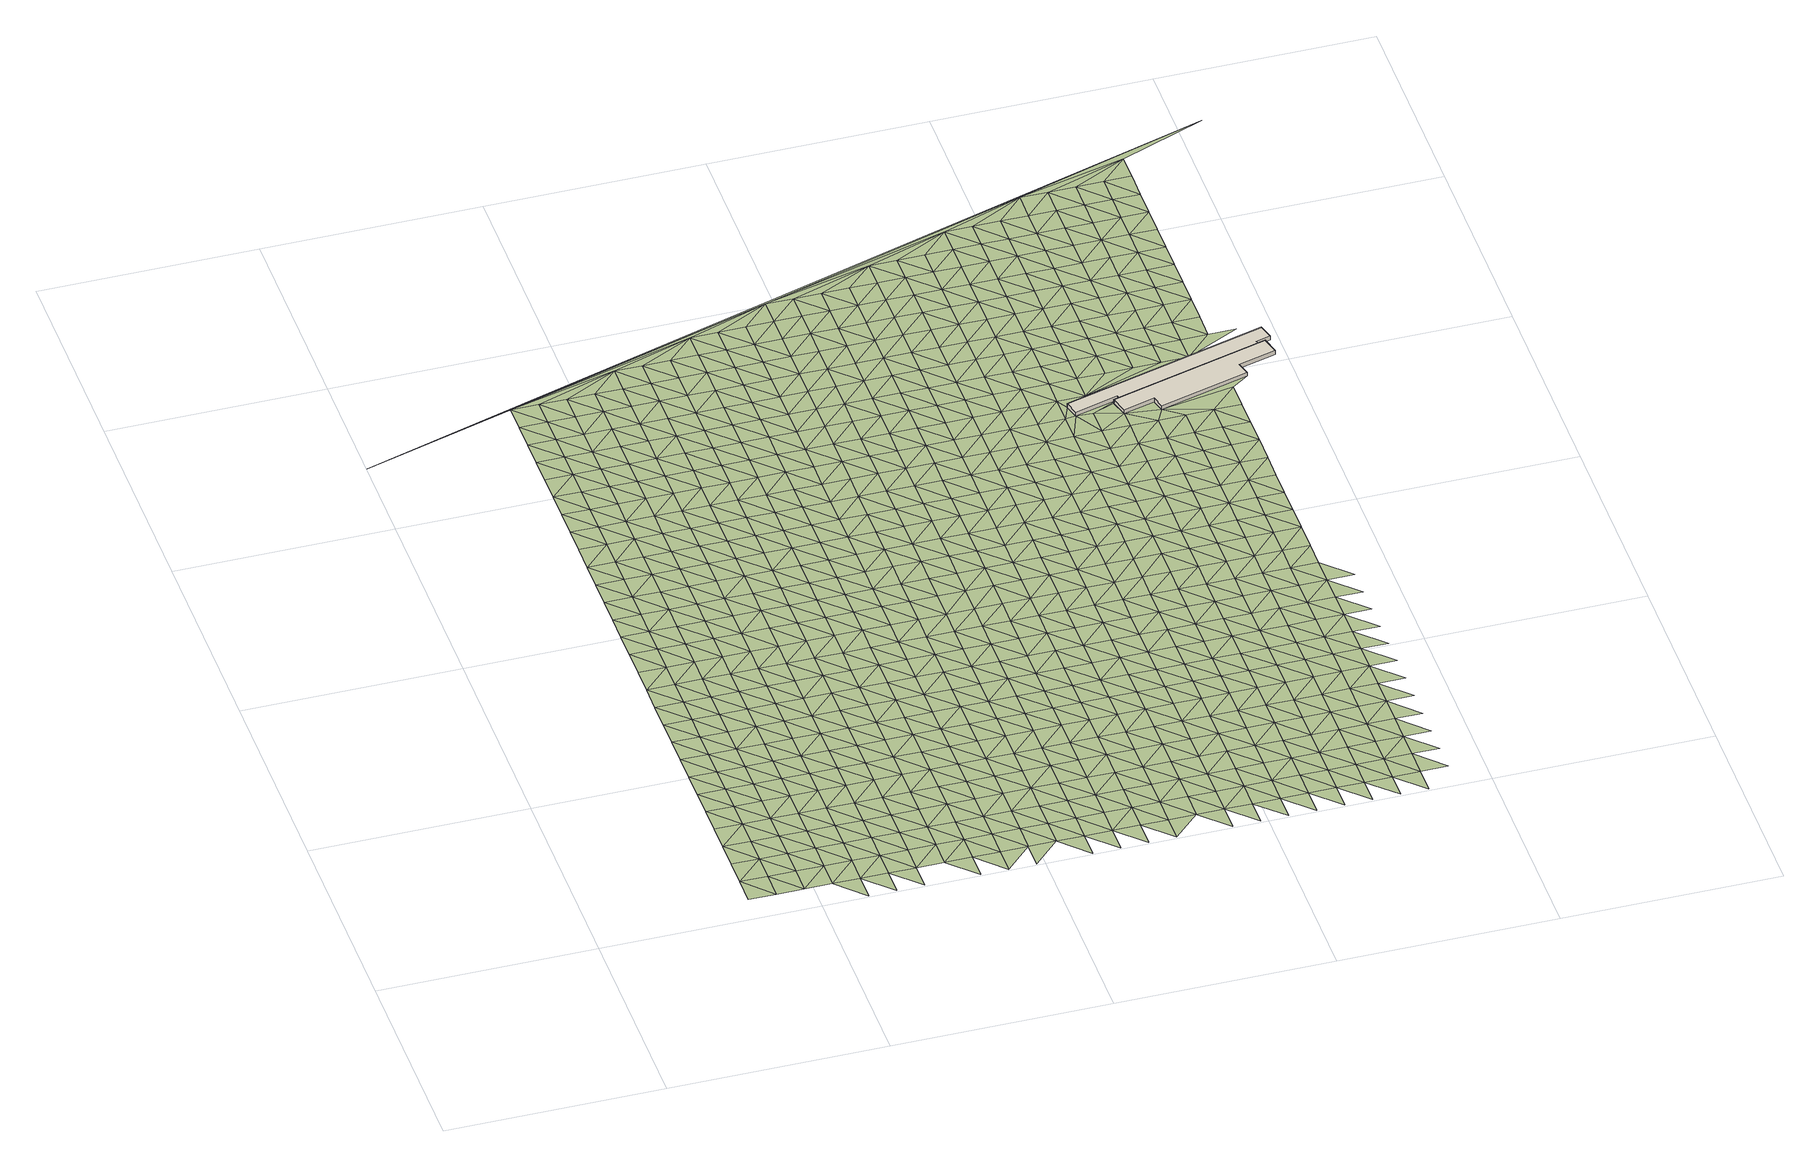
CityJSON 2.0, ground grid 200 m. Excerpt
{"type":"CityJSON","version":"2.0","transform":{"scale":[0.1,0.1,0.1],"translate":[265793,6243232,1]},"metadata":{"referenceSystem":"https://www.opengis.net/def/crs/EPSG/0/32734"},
"CityObjects":{
"building1":{"type":"Building","attributes":{"building":"workshop","building:levels":"1","footprint":{"type":"Polygon"},"plus_code":"CMX4X2X6+XXW","ground_height":2.56,"building_height":4.1,"roof_height":6.66},"geometry":[{"type":"Solid","lod":"1","boundaries":[[[[0,1,2,3]],[[1,4,5,2]],[[4,6,7,5]],[[6,8,9,7]],[[8,10,11,9]],[[10,12,13,11]],[[12,14,15,13]],[[14,0,3,15]],[[3,2,5,7,9,11,13,15]],[[14,12,10,8,6,4,1,0]]]]}]},
"building2":{"type":"Building","attributes":{"building":"workshop","building:levels":"1","footprint":{"type":"Polygon"},"plus_code":"CPX8X6XX+X7W","ground_height":2.62,"building_height":4.1,"roof_height":6.72},"geometry":[{"type":"Solid","lod":"1","boundaries":[[[[16,17,15,3]],[[17,18,19,15]],[[18,20,21,19]],[[20,22,23,21]],[[22,24,25,23]],[[24,26,27,25]],[[26,28,29,27]],[[28,30,31,29]],[[30,32,33,31]],[[32,16,3,33]],[[3,15,19,21,23,25,27,29,31,33]],[[32,30,28,26,24,22,20,18,17,16]]]]}]},
"terrain1":{"type":"TINRelief","geometry":[{"type":"CompositeSurface","lod":"1","boundaries":[[[34,35,36]],[[37,35,38]],[[35,34,39]],[[40,37,38]],[[35,39,38]],[[41,39,34]],[[42,40,43]],[[38,44,40]],[[42,43,45]],[[43,40,44]],[[38,39,46]],[[41,46,39]],[[45,47,48]],[[49,44,38]],[[47,45,43]],[[46,49,38]],[[50,48,51]],[[44,52,43]],[[48,47,51]],[[49,52,44]],[[53,50,54]],[[55,46,41]],[[56,47,43]],[[51,54,50]],[[46,55,49]],[[41,57,55]],[[52,56,43]],[[53,58,59]],[[51,47,60]],[[53,54,58]],[[52,49,61]],[[56,60,47]],[[59,62,63]],[[49,55,61]],[[64,54,51]],[[62,59,58]],[[56,52,65]],[[60,64,51]],[[66,67,63]],[[61,65,52]],[[58,54,68]],[[55,57,69]],[[66,63,62]],[[70,71,57]],[[64,68,54]],[[72,67,73]],[[74,60,56]],[[55,69,61]],[[57,71,69]],[[56,65,75]],[[76,62,58]],[[67,66,73]],[[60,74,64]],[[68,76,58]],[[56,75,74]],[[65,61,77]],[[78,72,79]],[[80,66,62]],[[73,81,72]],[[77,61,69]],[[68,64,82]],[[76,80,62]],[[78,79,83]],[[75,65,84]],[[81,79,72]],[[64,74,82]],[[73,66,85]],[[84,65,77]],[[76,68,86]],[[87,69,71]],[[80,85,66]],[[88,89,71]],[[90,83,91]],[[82,86,68]],[[92,81,73]],[[74,75,93]],[[69,87,77]],[[91,83,79]],[[71,89,87]],[[75,84,94]],[[85,92,73]],[[90,95,96]],[[80,76,97]],[[74,93,82]],[[76,86,98]],[[75,94,93]],[[84,77,99]],[[95,90,91]],[[100,79,81]],[[80,97,85]],[[92,101,81]],[[76,98,97]],[[77,87,99]],[[102,96,103]],[[86,82,104]],[[79,100,91]],[[84,105,94]],[[100,81,101]],[[103,96,95]],[[104,82,93]],[[92,85,106]],[[89,107,87]],[[105,84,99]],[[108,102,109]],[[98,86,110]],[[85,97,106]],[[111,107,89]],[[91,112,95]],[[109,102,103]],[[110,86,104]],[[101,92,113]],[[114,93,94]],[[87,115,99]],[[91,100,112]],[[105,116,94]],[[117,118,108]],[[98,119,97]],[[106,113,92]],[[115,87,107]],[[93,114,104]],[[109,117,108]],[[119,98,110]],[[94,116,114]],[[103,95,120]],[[121,105,99]],[[112,122,95]],[[100,101,123]],[[97,124,106]],[[101,113,125]],[[99,115,121]],[[120,109,103]],[[126,118,127]],[[110,104,128]],[[117,129,118]],[[120,95,122]],[[124,97,119]],[[100,123,112]],[[116,105,130]],[[123,101,125]],[[104,114,128]],[[126,127,131]],[[113,106,132]],[[127,118,129]],[[105,121,130]],[[133,115,107]],[[132,106,124]],[[117,109,134]],[[135,119,110]],[[122,112,136]],[[109,120,137]],[[128,138,110]],[[139,140,131]],[[113,141,125]],[[114,116,142]],[[115,133,121]],[[136,112,123]],[[107,143,133]],[[130,144,116]],[[129,117,134]],[[119,135,124]],[[109,137,134]],[[139,131,127]],[[113,132,141]],[[135,110,138]],[[122,145,120]],[[114,142,128]],[[116,144,142]],[[146,140,147]],[[130,121,148]],[[145,122,136]],[[149,123,125]],[[132,124,150]],[[140,139,147]],[[141,151,125]],[[148,121,133]],[[137,120,152]],[[153,127,129]],[[138,128,154]],[[134,155,129]],[[135,150,124]],[[123,149,136]],[[156,144,130]],[[149,125,151]],[[152,120,145]],[[154,128,142]],[[157,146,158]],[[127,153,139]],[[141,132,159]],[[153,129,155]],[[147,160,146]],[[148,156,130]],[[137,161,134]],[[138,162,135]],[[133,143,163]],[[150,159,132]],[[164,165,143]],[[166,157,158]],[[145,136,167]],[[161,137,152]],[[158,146,160]],[[162,138,154]],[[147,139,168]],[[169,151,141]],[[170,142,144]],[[163,148,133]],[[149,167,136]],[[143,165,163]],[[156,171,144]],[[155,134,172]],[[135,173,150]],[[139,153,168]],[[159,169,141]],[[166,174,175]],[[176,152,145]],[[142,170,154]],[[172,134,161]],[[135,162,173]],[[144,171,170]],[[177,160,147]],[[174,166,158]],[[167,176,145]],[[149,151,178]],[[155,179,153]],[[156,148,180]],[[168,177,147]],[[169,181,151]],[[148,163,182]],[[183,184,175]],[[185,161,152]],[[150,186,159]],[[162,154,187]],[[155,172,179]],[[173,188,150]],[[178,167,149]],[[160,189,158]],[[171,156,180]],[[183,175,174]],[[178,151,181]],[[176,185,152]],[[170,187,154]],[[148,182,180]],[[153,190,168]],[[165,191,163]],[[177,189,160]],[[150,188,186]],[[192,184,193]],[[194,172,161]],[[169,159,195]],[[173,162,196]],[[153,179,190]],[[197,191,165]],[[198,174,158]],[[184,183,193]],[[161,185,194]],[[187,196,162]],[[181,169,195]],[[176,167,199]],[[170,171,200]],[[201,182,163]],[[189,198,158]],[[167,178,202]],[[159,186,195]],[[180,203,171]],[[172,204,179]],[[205,177,168]],[[206,188,173]],[[190,207,168]],[[201,163,191]],[[208,183,174]],[[185,176,199]],[[200,187,170]],[[193,209,192]],[[172,194,204]],[[196,206,173]],[[167,202,199]],[[171,203,200]],[[177,205,189]],[[180,182,210]],[[198,208,174]],[[168,207,205]],[[190,179,211]],[[178,181,212]],[[186,188,213]],[[195,214,181]],[[210,182,201]],[[193,183,215]],[[191,197,216]],[[211,179,204]],[[188,206,213]],[[194,185,217]],[[198,189,218]],[[202,178,212]],[[196,187,219]],[[220,203,180]],[[208,215,183]],[[212,181,214]],[[199,221,185]],[[187,200,222]],[[223,207,190]],[[195,186,224]],[[191,216,201]],[[189,205,218]],[[220,180,210]],[[225,209,193]],[[204,194,217]],[[206,196,219]],[[217,185,221]],[[211,223,190]],[[224,186,213]],[[187,222,219]],[[208,198,226]],[[202,227,199]],[[203,228,200]],[[215,225,193]],[[229,214,195]],[[230,210,201]],[[218,226,198]],[[227,202,212]],[[228,203,220]],[[204,231,211]],[[205,207,232]],[[223,233,207]],[[224,229,195]],[[201,216,230]],[[221,199,234]],[[213,206,235]],[[236,222,200]],[[225,237,209]],[[231,204,217]],[[219,238,206]],[[239,192,240]],[[208,241,215]],[[205,232,218]],[[208,226,242]],[[207,233,232]],[[234,199,227]],[[236,200,228]],[[243,212,214]],[[223,211,244]],[[235,224,213]],[[220,210,245]],[[192,209,246]],[[229,247,214]],[[235,206,238]],[[210,230,248]],[[221,249,217]],[[250,216,251]],[[219,222,252]],[[211,231,244]],[[208,242,241]],[[225,215,253]],[[226,218,254]],[[212,243,227]],[[220,245,228]],[[243,214,247]],[[249,221,234]],[[252,222,236]],[[210,248,245]],[[233,223,255]],[[216,250,230]],[[254,218,232]],[[237,225,253]],[[231,217,256]],[[229,224,257]],[[258,238,219]],[[215,241,253]],[[244,255,223]],[[224,235,259]],[[242,226,260]],[[234,227,261]],[[236,228,262]],[[256,217,249]],[[258,219,252]],[[247,229,257]],[[248,230,263]],[[260,226,254]],[[227,243,261]],[[224,259,257]],[[228,245,262]],[[237,246,209]],[[231,264,244]],[[265,232,233]],[[235,238,266]],[[233,255,267]],[[250,263,230]],[[241,242,268]],[[269,249,234]],[[252,236,270]],[[253,271,237]],[[264,231,256]],[[266,238,258]],[[232,265,254]],[[268,242,260]],[[233,267,265]],[[261,269,234]],[[262,270,236]],[[243,247,272]],[[255,244,273]],[[274,259,235]],[[275,245,248]],[[257,276,247]],[[263,277,248]],[[253,241,278]],[[249,279,256]],[[280,258,252]],[[244,264,273]],[[274,235,266]],[[260,254,281]],[[243,272,261]],[[245,275,262]],[[278,241,268]],[[272,247,276]],[[269,279,249]],[[280,252,270]],[[248,277,275]],[[255,282,267]],[[257,259,283]],[[263,250,284]],[[254,265,281]],[[237,271,246]],[[285,271,253]],[[282,255,273]],[[283,259,274]],[[284,250,286]],[[264,256,287]],[[261,288,269]],[[289,266,258]],[[270,262,290]],[[278,285,253]],[[279,291,256]],[[258,280,292]],[[268,260,293]],[[294,276,257]],[[277,263,295]],[[281,296,260]],[[288,261,272]],[[275,290,262]],[[264,287,273]],[[265,267,297]],[[266,289,274]],[[256,291,287]],[[267,282,298]],[[294,257,283]],[[258,292,289]],[[284,295,263]],[[293,278,268]],[[279,269,299]],[[285,300,271]],[[293,260,296]],[[276,301,272]],[[265,297,281]],[[280,270,302]],[[303,275,277]],[[267,298,297]],[[269,288,299]],[[290,304,270]],[[273,305,282]],[[300,246,271]],[[301,276,294]],[[277,295,303]],[[291,279,306]],[[274,307,283]],[[292,280,302]],[[273,287,305]],[[274,289,308]],[[302,270,304]],[[285,278,309]],[[310,288,272]],[[296,281,311]],[[246,312,192]],[[278,293,313]],[[299,306,279]],[[282,314,298]],[[315,295,284]],[[290,275,316]],[[301,310,272]],[[311,281,297]],[[274,308,307]],[[275,303,317]],[[300,285,309]],[[291,318,287]],[[294,283,319]],[[292,320,289]],[[278,313,309]],[[314,282,305]],[[315,284,321]],[[296,322,293]],[[299,288,323]],[[304,290,316]],[[291,306,318]],[[320,292,302]],[[275,317,316]],[[301,294,319]],[[295,324,303]],[[322,296,311]],[[323,288,310]],[[283,307,319]],[[300,325,246]],[[287,326,305]],[[327,297,298]],[[308,289,328]],[[314,329,298]],[[315,324,295]],[[313,293,330]],[[331,306,299]],[[325,300,309]],[[326,287,318]],[[328,289,320]],[[297,327,311]],[[332,302,304]],[[333,317,303]],[[330,293,322]],[[298,329,327]],[[331,299,323]],[[316,334,304]],[[335,314,305]],[[310,301,336]],[[307,308,337]],[[319,338,301]],[[324,333,303]],[[313,339,309]],[[318,306,340]],[[302,332,320]],[[325,341,246]],[[335,305,326]],[[337,308,328]],[[334,332,304]],[[322,311,342]],[[310,336,323]],[[316,317,343]],[[339,313,330]],[[301,338,336]],[[340,306,331]],[[329,314,344]],[[319,307,345]],[[311,327,342]],[[333,343,317]],[[325,309,346]],[[347,326,318]],[[328,320,348]],[[324,315,349]],[[314,335,344]],[[345,307,337]],[[315,350,351]],[[352,330,322]],[[353,331,323]],[[354,334,316]],[[346,309,339]],[[347,318,340]],[[320,332,348]],[[355,338,319]],[[333,324,349]],[[342,352,322]],[[323,336,353]],[[315,351,349]],[[343,354,316]],[[356,341,325]],[[357,335,326]],[[327,329,358]],[[344,359,329]],[[345,355,319]],[[330,360,339]],[[337,328,361]],[[356,325,346]],[[357,326,347]],[[348,362,328]],[[327,358,342]],[[340,331,363]],[[332,334,364]],[[352,360,330]],[[329,359,358]],[[331,353,365]],[[354,366,334]],[[341,312,246]],[[338,367,336]],[[344,335,368]],[[361,345,337]],[[333,369,343]],[[355,370,338]],[[361,328,362]],[[349,371,333]],[[332,364,348]],[[341,356,372]],[[368,335,357]],[[331,365,363]],[[364,334,366]],[[346,339,373]],[[342,374,352]],[[347,340,375]],[[336,367,353]],[[360,376,339]],[[338,370,367]],[[333,371,369]],[[377,359,344]],[[351,378,349]],[[354,343,379]],[[374,342,358]],[[357,347,375]],[[355,345,380]],[[362,348,381]],[[240,192,312]],[[339,376,373]],[[340,363,375]],[[377,344,368]],[[345,361,382]],[[383,378,351]],[[356,346,384]],[[360,352,385]],[[365,353,386]],[[366,354,379]],[[364,381,348]],[[343,369,379]],[[358,359,387]],[[370,355,380]],[[371,349,388]],[[352,374,385]],[[367,386,353]],[[345,382,380]],[[341,372,312]],[[384,372,356]],[[362,389,361]],[[384,346,373]],[[387,359,377]],[[378,388,349]],[[376,360,390]],[[357,391,368]],[[375,392,357]],[[381,389,362]],[[393,374,358]],[[363,365,394]],[[395,364,366]],[[369,371,396]],[[385,390,360]],[[386,397,365]],[[379,398,366]],[[367,370,399]],[[382,361,400]],[[357,392,391]],[[393,358,387]],[[380,401,370]],[[371,388,396]],[[376,402,373]],[[363,394,375]],[[368,403,377]],[[378,383,404]],[[364,395,381]],[[372,384,405]],[[365,397,394]],[[389,400,361]],[[395,366,398]],[[385,374,406]],[[379,369,407]],[[376,390,402]],[[370,401,399]],[[386,367,408]],[[382,409,380]],[[388,378,404]],[[405,312,372]],[[368,391,403]],[[406,374,393]],[[407,369,396]],[[373,410,384]],[[411,392,375]],[[412,387,377]],[[389,381,413]],[[400,409,382]],[[414,390,385]],[[397,386,408]],[[415,398,379]],[[410,373,402]],[[375,394,411]],[[367,399,408]],[[381,395,413]],[[401,380,416]],[[414,385,406]],[[377,403,412]],[[407,415,379]],[[417,405,384]],[[391,392,418]],[[393,387,419]],[[400,389,420]],[[396,388,421]],[[409,416,380]],[[404,422,388]],[[402,390,423]],[[424,394,397]],[[417,384,410]],[[392,411,418]],[[413,420,389]],[[406,393,419]],[[395,398,425]],[[421,407,396]],[[423,390,414]],[[387,412,419]],[[397,408,424]],[[415,426,398]],[[421,388,422]],[[312,405,427]],[[399,401,428]],[[403,391,429]],[[416,430,401]],[[431,410,402]],[[432,411,394]],[[400,433,409]],[[395,425,413]],[[405,417,427]],[[391,418,429]],[[400,420,434]],[[425,398,426]],[[431,402,423]],[[401,430,428]],[[432,394,424]],[[414,406,435]],[[436,408,399]],[[437,422,404]],[[415,407,438]],[[419,439,406]],[[400,434,433]],[[407,421,440]],[[441,417,410]],[[442,412,403]],[[416,409,443]],[[420,413,444]],[[427,445,312]],[[403,429,446]],[[447,437,404]],[[418,411,448]],[[426,415,438]],[[441,410,431]],[[411,432,449]],[[406,439,435]],[[399,428,436]],[[444,413,425]],[[407,440,438]],[[450,423,414]],[[412,442,419]],[[430,416,443]],[[451,424,408]],[[422,452,421]],[[403,446,442]],[[409,433,443]],[[427,417,453]],[[418,448,429]],[[434,420,454]],[[448,411,449]],[[437,452,422]],[[424,451,432]],[[453,417,441]],[[414,435,450]],[[454,420,444]],[[451,408,436]],[[431,423,455]],[[456,439,419]],[[457,425,426]],[[458,440,421]],[[438,459,426]],[[460,445,427]],[[461,446,429]],[[430,462,428]],[[433,434,463]],[[419,442,456]],[[443,464,430]],[[452,458,421]],[[432,465,449]],[[425,457,444]],[[460,427,453]],[[461,429,448]],[[423,450,455]],[[463,434,454]],[[457,426,459]],[[441,431,466]],[[428,462,436]],[[438,440,467]],[[430,464,462]],[[432,451,465]],[[312,445,240]],[[435,439,468]],[[443,433,469]],[[456,470,439]],[[458,467,440]],[[453,441,466]],[[442,446,471]],[[454,444,472]],[[473,452,437]],[[474,445,460]],[[431,455,466]],[[446,461,475]],[[469,433,463]],[[437,476,477]],[[478,448,449]],[[436,479,451]],[[480,459,438]],[[465,481,449]],[[439,470,468]],[[444,457,472]],[[482,450,435]],[[471,456,442]],[[483,464,443]],[[452,473,458]],[[446,475,471]],[[462,479,436]],[[437,477,473]],[[467,480,438]],[[484,460,453]],[[448,478,461]],[[481,478,449]],[[469,483,443]],[[451,485,465]],[[463,454,486]],[[459,487,457]],[[453,466,484]],[[435,468,482]],[[472,488,454]],[[455,450,489]],[[490,470,456]],[[479,485,451]],[[480,487,459]],[[474,240,445]],[[462,464,491]],[[461,492,475]],[[486,469,463]],[[458,493,467]],[[490,456,471]],[[483,494,464]],[[486,454,488]],[[458,473,495]],[[496,474,460]],[[481,465,497]],[[472,457,498]],[[499,460,484]],[[461,478,492]],[[450,482,489]],[[500,466,455]],[[464,494,491]],[[485,497,465]],[[487,498,457]],[[458,495,493]],[[501,468,470]],[[479,462,502]],[[477,503,473]],[[480,467,504]],[[460,499,496]],[[470,490,505]],[[506,471,475]],[[483,469,507]],[[508,488,472]],[[455,489,500]],[[492,509,475]],[[469,486,510]],[[503,477,511]],[[512,484,466]],[[468,501,482]],[[478,481,513]],[[485,479,502]],[[487,480,504]],[[470,505,501]],[[497,514,481]],[[462,491,502]],[[498,508,472]],[[467,493,504]],[[494,483,507]],[[473,515,495]],[[474,496,240]],[[475,509,506]],[[469,510,507]],[[478,513,492]],[[490,471,516]],[[486,488,517]],[[500,512,466]],[[513,481,514]],[[515,473,503]],[[518,499,484]],[[508,517,488]],[[519,489,482]],[[516,505,490]],[[485,520,497]],[[521,498,487]],[[493,495,522]],[[501,523,482]],[[516,471,506]],[[502,524,485]],[[504,525,487]],[[491,494,526]],[[509,492,527]],[[528,510,486]],[[484,512,518]],[[507,529,494]],[[522,495,515]],[[530,496,499]],[[489,519,500]],[[498,521,508]],[[482,523,519]],[[527,492,513]],[[485,524,520]],[[517,528,486]],[[487,525,521]],[[514,497,531]],[[491,526,502]],[[504,493,532]],[[494,529,526]],[[501,505,533]],[[509,534,506]],[[507,510,535]],[[503,536,515]],[[499,518,530]],[[505,516,537]],[[532,493,522]],[[240,496,538]],[[517,508,539]],[[497,520,531]],[[534,509,527]],[[528,535,510]],[[503,540,536]],[[541,512,500]],[[542,513,514]],[[533,523,501]],[[543,524,502]],[[544,525,504]],[[519,545,500]],[[505,537,533]],[[508,521,539]],[[506,546,516]],[[547,529,507]],[[496,530,538]],[[502,526,543]],[[532,544,504]],[[512,541,518]],[[528,517,548]],[[522,515,549]],[[541,500,545]],[[542,514,531]],[[546,506,534]],[[550,239,240]],[[535,547,507]],[[536,551,515]],[[527,513,552]],[[520,524,553]],[[539,548,517]],[[523,554,519]],[[537,516,555]],[[521,525,556]],[[549,532,522]],[[523,533,557]],[[524,543,553]],[[544,558,525]],[[549,515,551]],[[529,559,526]],[[534,527,552]],[[513,542,552]],[[516,546,555]],[[547,560,529]],[[530,518,561]],[[520,562,531]],[[528,563,535]],[[521,556,539]],[[541,564,518]],[[523,557,554]],[[528,548,565]],[[525,558,556]],[[545,519,566]],[[559,543,526]],[[537,567,533]],[[529,560,559]],[[520,553,562]],[[530,561,538]],[[551,536,568]],[[544,532,569]],[[518,564,561]],[[567,537,555]],[[528,565,563]],[[532,549,570]],[[546,534,571]],[[547,535,572]],[[548,539,573]],[[519,554,566]],[[552,574,534]],[[575,568,536]],[[541,545,576]],[[577,542,531]],[[578,557,533]],[[558,544,569]],[[562,579,531]],[[573,539,556]],[[532,570,569]],[[560,547,572]],[[553,543,580]],[[551,581,549]],[[533,567,578]],[[534,574,571]],[[582,543,559]],[[535,563,572]],[[576,564,541]],[[542,577,552]],[[555,546,583]],[[565,548,584]],[[561,585,538]],[[576,545,566]],[[577,531,579]],[[568,581,551]],[[557,586,554]],[[553,580,562]],[[584,548,573]],[[580,543,582]],[[587,556,558]],[[570,549,588]],[[240,538,589]],[[557,578,586]],[[546,571,583]],[[569,590,558]],[[591,574,552]],[[559,560,592]],[[593,567,555]],[[563,565,594]],[[572,595,560]],[[581,588,549]],[[561,564,596]],[[554,597,566]],[[579,562,598]],[[556,587,573]],[[599,564,576]],[[552,577,591]],[[594,565,584]],[[558,590,587]],[[578,567,593]],[[570,600,569]],[[554,586,597]],[[593,555,583]],[[560,595,592]],[[580,598,562]],[[585,561,596]],[[582,559,601]],[[572,563,602]],[[581,568,603]],[[564,599,596]],[[588,600,570]],[[571,574,604]],[[584,573,605]],[[591,606,574]],[[602,563,594]],[[568,607,603]],[[608,576,566]],[[577,579,609]],[[578,610,586]],[[590,569,611]],[[597,612,566]],[[598,613,579]],[[559,592,601]],[[573,587,605]],[[538,585,589]],[[614,595,572]],[[615,580,582]],[[588,581,616]],[[593,610,578]],[[574,606,604]],[[600,611,569]],[[609,591,577]],[[617,583,571]],[[596,618,585]],[[612,608,566]],[[609,579,613]],[[602,614,572]],[[603,616,581]],[[599,576,619]],[[597,586,620]],[[594,584,621]],[[605,622,584]],[[615,582,601]],[[598,580,623]],[[587,590,624]],[[610,620,586]],[[571,604,617]],[[611,625,590]],[[592,595,626]],[[627,606,591]],[[593,583,628]],[[621,602,594]],[[588,629,600]],[[576,608,619]],[[614,630,595]],[[621,584,622]],[[588,616,631]],[[632,596,599]],[[633,612,597]],[[613,598,623]],[[587,624,605]],[[627,591,609]],[[580,615,623]],[[590,625,624]],[[628,610,593]],[[620,633,597]],[[617,628,583]],[[595,630,626]],[[588,631,629]],[[618,589,585]],[[634,601,592]],[[616,603,635]],[[611,600,636]],[[599,619,632]],[[637,618,596]],[[638,604,606]],[[614,602,639]],[[622,605,640]],[[606,627,641]],[[602,621,642]],[[635,603,643]],[[644,608,612]],[[645,620,610]],[[646,609,613]],[[625,611,636]],[[633,647,612]],[[623,648,613]],[[592,626,634]],[[624,640,605]],[[600,629,636]],[[604,638,617]],[[630,614,639]],[[649,615,601]],[[616,650,631]],[[596,632,637]],[[645,610,628]],[[606,641,638]],[[602,642,639]],[[622,651,621]],[[644,612,647]],[[646,613,648]],[[650,616,635]],[[652,619,608]],[[627,609,653]],[[615,649,623]],[[640,651,622]],[[649,601,634]],[[633,620,654]],[[655,624,625]],[[629,631,656]],[[618,637,589]],[[620,645,657]],[[636,658,625]],[[630,659,626]],[[653,641,627]],[[660,628,617]],[[642,621,661]],[[608,644,652]],[[653,609,646]],[[638,662,617]],[[639,663,630]],[[656,631,650]],[[664,632,619]],[[665,648,623]],[[624,655,640]],[[240,589,666]],[[620,657,654]],[[651,661,621]],[[625,658,655]],[[647,633,667]],[[626,659,634]],[[636,629,668]],[[630,663,659]],[[617,662,660]],[[623,649,665]],[[645,628,669]],[[638,641,670]],[[642,671,639]],[[635,672,650]],[[619,652,664]],[[668,629,656]],[[637,632,673]],[[648,674,646]],[[651,640,675]],[[633,654,667]],[[641,653,670]],[[661,671,642]],[[635,676,672]],[[644,647,677]],[[669,657,645]],[[634,678,649]],[[679,658,636]],[[665,674,648]],[[669,628,660]],[[640,655,675]],[[673,589,637]],[[663,639,680]],[[632,664,673]],[[678,634,659]],[[668,679,636]],[[644,677,652]],[[646,681,653]],[[682,662,638]],[[661,651,683]],[[656,650,684]],[[677,647,667]],[[638,670,685]],[[671,680,639]],[[672,686,650]],[[687,665,649]],[[674,681,646]],[[675,683,651]],[[654,657,688]],[[655,658,689]],[[684,668,656]],[[657,669,690]],[[638,685,682]],[[687,649,678]],[[679,691,658]],[[684,650,686]],[[652,692,664]],[[659,663,693]],[[670,653,694]],[[660,662,695]],[[589,673,696]],[[680,697,663]],[[661,698,671]],[[655,689,675]],[[692,652,677]],[[681,694,653]],[[657,690,688]],[[661,683,699]],[[658,691,689]],[[700,667,654]],[[674,665,701]],[[659,693,678]],[[660,695,669]],[[695,662,682]],[[663,697,693]],[[665,687,702]],[[664,703,673]],[[704,685,670]],[[705,686,672]],[[679,668,706]],[[661,699,698]],[[668,684,707]],[[681,674,701]],[[680,671,708]],[[683,675,709]],[[703,664,692]],[[654,688,700]],[[665,702,701]],[[694,704,670]],[[710,677,667]],[[682,685,10]],[[711,690,669]],[[712,687,678]],[[691,679,706]],[[709,675,689]],[[668,707,706]],[[696,673,713]],[[697,680,708]],[[684,686,714]],[[711,669,695]],[[678,693,712]],[[671,698,708]],[[695,682,8]],[[699,683,715]],[[713,673,703]],[[710,667,700]],[[10,685,716]],[[10,8,682]],[[704,716,685]],[[692,677,717]],[[681,718,694]],[[701,719,681]],[[715,683,709]],[[696,666,589]],[[690,720,688]],[[702,687,721]],[[722,689,691]],[[723,707,684]],[[690,711,724]],[[687,712,725]],[[706,726,691]],[[703,692,717]],[[697,727,693]],[[698,699,728]],[[729,696,713]],[[677,710,717]],[[681,719,718]],[[708,730,697]],[[720,700,688]],[[702,721,701]],[[704,694,731]],[[689,722,709]],[[690,724,720]],[[732,695,8]],[[687,725,721]],[[728,699,715]],[[691,726,722]],[[716,733,10]],[[695,732,711]],[[693,727,712]],[[706,707,734]],[[697,730,727]],[[708,698,735]],[[240,666,736]],[[694,718,731]],[[713,703,737]],[[738,719,701]],[[716,704,739]],[[715,709,740]],[[717,741,703]],[[735,698,728]],[[742,710,700]],[[711,743,724]],[[725,712,744]],[[745,726,706]],[[700,720,746]],[[701,721,738]],[[709,722,740]],[[696,729,666]],[[747,730,708]],[[703,741,737]],[[711,732,743]],[[704,731,739]],[[727,744,712]],[[733,748,10]],[[716,20,733]],[[729,713,749]],[[710,742,717]],[[742,700,746]],[[735,747,708]],[[719,750,718]],[[720,724,751]],[[728,715,752]],[[722,726,753]],[[738,754,719]],[[740,755,715]],[[756,721,725]],[[716,739,20]],[[713,737,749]],[[724,743,751]],[[744,757,725]],[[758,741,717]],[[727,730,759]],[[718,750,731]],[[752,735,728]],[[719,754,750]],[[747,760,730]],[[752,715,755]],[[733,20,18]],[[761,746,720]],[[756,738,721]],[[740,722,762]],[[717,742,758]],[[725,757,756]],[[733,18,748]],[[749,666,729]],[[761,720,751]],[[730,760,759]],[[763,743,732]],[[744,727,764]],[[737,741,765]],[[754,738,766]],[[767,739,731]],[[747,735,768]],[[769,755,740]],[[758,770,741]],[[750,771,731]],[[735,752,772]],[[742,746,773]],[[757,744,764]],[[746,761,774]],[[738,756,766]],[[727,759,764]],[[17,748,18]],[[20,739,767]],[[737,765,749]],[[775,751,743]],[[760,747,768]],[[741,770,765]],[[731,771,767]],[[735,772,768]],[[773,758,742]],[[754,776,750]],[[752,755,777]],[[773,746,774]],[[751,775,761]],[[756,757,778]],[[775,743,763]],[[754,766,776]],[[779,666,749]],[[780,732,8]],[[757,764,778]],[[763,732,781]],[[782,770,758]],[[759,760,783]],[[784,771,750]],[[785,772,752]],[[749,765,779]],[[768,786,760]],[[24,20,767]],[[761,787,774]],[[782,758,773]],[[750,776,784]],[[788,766,756]],[[22,20,24]],[[761,775,787]],[[760,786,783]],[[756,778,789]],[[790,764,759]],[[768,772,791]],[[779,792,666]],[[765,770,793]],[[771,794,767]],[[770,782,795]],[[756,789,788]],[[784,796,771]],[[797,773,774]],[[776,766,798]],[[763,781,775]],[[778,764,790]],[[787,799,774]],[[759,783,790]],[[793,779,765]],[[800,786,768]],[[770,795,793]],[[732,801,781]],[[771,796,794]],[[767,794,24]],[[798,784,776]],[[797,774,799]],[[788,798,766]],[[782,773,802]],[[775,803,787]],[[804,789,778]],[[792,779,805]],[[803,775,781]],[[804,778,790]],[[802,795,782]],[[806,796,784]],[[779,793,805]],[[802,773,797]],[[799,787,807]],[[788,789,808]],[[806,784,798]],[[666,792,736]],[[807,787,803]],[[804,808,789]],[[793,795,809]],[[732,780,801]],[[805,810,792]],[[794,811,24]],[[799,812,797]],[[796,811,794]],[[795,802,809]],[[796,806,813]],[[814,798,788]],[[781,801,803]],[[812,799,807]],[[808,815,788]],[[793,816,805]],[[796,813,811]],[[797,817,802]],[[793,809,816]],[[814,788,815]],[[806,798,818]],[[819,807,803]],[[817,797,812]],[[792,810,736]],[[820,810,805]],[[803,801,819]],[[802,821,809]],[[818,813,806]],[[805,816,820]],[[818,798,814]],[[240,736,550]],[[822,24,811]],[[821,802,817]],[[812,807,823]],[[807,819,824]],[[816,809,825]],[[813,826,811]],[[820,827,810]],[[780,8,828]],[[825,809,821]],[[807,824,823]],[[813,818,826]],[[817,812,829]],[[801,780,819]],[[827,736,810]],[[820,816,830]],[[821,817,829]],[[816,825,830]],[[812,823,829]],[[831,811,826]],[[832,24,822]],[[824,819,833]],[[780,833,819]],[[831,822,811]],[[820,834,827]],[[820,830,835]],[[825,821,836]],[[829,837,821]],[[823,824,838]],[[820,835,834]],[[833,839,824]],[[736,827,840]],[[821,837,836]],[[830,825,841]],[[823,838,829]],[[824,839,838]],[[827,834,840]],[[841,835,830]],[[833,780,842]],[[825,836,841]],[[843,837,829]],[[842,839,833]],[[829,838,843]],[[834,835,844]],[[844,835,841]],[[836,837,845]],[[843,846,837]],[[834,847,840]],[[848,838,839]],[[839,842,849]],[[780,850,842]],[[836,845,841]],[[834,844,847]],[[837,846,845]],[[848,843,838]],[[839,849,848]],[[847,851,840]],[[844,841,852]],[[846,843,853]],[[845,854,841]],[[843,848,853]],[[736,840,855]],[[844,852,847]],[[852,841,854]],[[856,845,846]],[[846,853,856]],[[851,847,857]],[[858,854,845]],[[852,857,847]],[[858,845,856]],[[840,851,855]],[[857,859,851]],[[860,852,854]],[[854,858,861]],[[852,860,857]],[[860,854,861]],[[859,855,851]],[[862,859,857]],[[857,860,862]],[[859,862,863]],[[863,855,859]],[[736,855,550]]]}]}
},
"vertices":[
[7793,6230,14],[7787,6254,14],[7787,6254,57],[7793,6230,57],[7922,6290,14],[7922,6290,57],[7884,6426,14],[7884,6426,57],[5987,5910,14],[5987,5910,57],[6024,5775,14],[6024,5775,57],[6429,5885,14],[6429,5885,57],[6435,5861,14],[6435,5861,57],
[7793,6230,15],[6435,5861,15],[6387,5847,15],[6387,5847,57],[6431,5687,15],[6431,5687,57],[6722,5766,15],[6722,5766,57],[6755,5645,15],[6755,5645,57],[7586,5871,15],[7586,5871,57],[7552,5992,15],[7552,5992,57],[7905,6088,15],[7905,6088,57],[7862,6248,15],[7862,6248,57],
[1667,255,21],[1416,510,22],[1416,255,21],[1416,760,23],[1667,760,23],[1667,510,23],[1416,1010,23],[1917,255,21],[1416,1260,25],[1667,1260,23],[1667,1010,23],[1416,1510,25],[1917,510,22],[1667,1510,23],[1416,1760,22],[1917,760,22],[1416,2010,20],[1667,1760,21],[1917,1010,22],[1416,2260,19],[1667,2010,18],[2168,510,21],[1917,1260,22],[2168,255,20],[1667,2260,17],[1416,2510,17],[1917,1510,22],[2168,760,22],[1667,2510,15],[1416,2760,16],[1917,1760,19],[2168,1010,21],[1667,2760,15],[1416,3010,17],[1917,2010,17],[2418,510,21],[2418,5,21],[2418,255,20],[1416,3260,16],[1667,3010,16],[2168,1510,21],[2168,1260,21],[1917,2260,17],[2418,760,21],[1416,3505,17],[1667,3505,16],[1917,2510,15],[1667,3260,16],[2168,1760,19],[1416,3765,17],[2418,1010,21],[1917,2760,15],[2168,2010,17],[2669,510,20],[2669,5,21],[2669,255,20],[1416,4015,17],[1667,3765,17],[1917,3010,15],[2418,1510,20],[2418,1260,21],[1667,4015,16],[1416,4260,16],[2168,2510,15],[2168,2260,16],[2669,760,21],[1917,3505,16],[1917,3260,16],[1416,4510,16],[1667,4260,16],[2418,1760,18],[2669,1010,20],[2168,2760,14],[2920,255,20],[1416,4760,16],[1667,4510,16],[2418,2010,17],[2920,5,21],[1917,3765,16],[2168,3010,15],[2669,1510,19],[2920,510,20],[2669,1260,20],[1667,4760,16],[1416,5010,16],[2418,2260,16],[1917,4260,16],[2920,760,21],[1917,4015,16],[2168,3505,16],[2418,2510,15],[2168,3260,15],[1416,5265,15],[1667,5265,16],[2669,1760,18],[1667,5010,16],[2920,1010,20],[1416,5515,15],[2418,2760,14],[3171,510,20],[1917,4760,16],[2669,2260,15],[2168,3765,16],[1917,4510,16],[2669,2010,16],[1667,5515,15],[1416,5765,15],[2418,3010,15],[2920,1510,19],[3171,255,21],[2920,1260,19],[2168,4015,16],[1416,6015,15],[1667,5765,15],[3171,760,21],[2418,3505,15],[2669,2510,15],[2418,3260,15],[2168,4260,16],[1917,5265,16],[2920,1760,17],[1917,5010,16],[3171,1010,21],[1416,6265,14],[1667,6265,14],[2669,2760,14],[1667,6015,15],[2168,4510,16],[2920,2010,16],[3421,510,20],[3421,5,21],[3421,255,20],[1416,6515,13],[2418,3765,14],[1917,5515,16],[2669,3010,15],[3171,1510,21],[3171,1260,21],[2168,4760,16],[2920,2260,15],[1667,6515,13],[1416,6765,12],[2418,4015,14],[1917,5765,16],[2669,3505,14],[2168,5010,16],[3421,1010,21],[2669,3260,14],[3421,760,20],[1667,6765,12],[1416,7015,11],[2418,4260,15],[2920,2760,14],[3171,1760,20],[2920,2510,14],[1917,6015,15],[2168,5265,16],[3672,255,19],[1416,7265,11],[1667,7015,12],[2418,4510,15],[2920,3010,14],[3171,2010,18],[3672,5,19],[1917,6265,14],[2669,4015,13],[3421,1510,20],[3672,510,19],[2669,3765,14],[3421,1260,21],[2418,4760,15],[2168,5765,16],[3171,2260,15],[2168,5515,16],[1917,6515,13],[1667,7265,12],[3672,760,20],[2418,5010,16],[2920,3505,14],[3171,2510,14],[2920,3260,14],[1917,6765,12],[3923,255,19],[2669,4510,15],[2168,6015,14],[3421,2010,17],[3672,1010,21],[2669,4260,14],[3421,1760,20],[2418,5265,16],[3171,2760,14],[1917,7015,12],[2168,6265,14],[2920,3765,14],[3672,1260,21],[3171,3010,14],[3923,510,19],[2669,4760,15],[2418,5765,15],[2418,5515,16],[2920,4015,14],[3421,2510,15],[3672,1510,21],[1917,7265,12],[3421,2260,15],[6,6851,14],[3923,8015,13],[2168,6765,12],[2168,6515,13],[3171,3505,14],[2669,5010,15],[3923,1010,21],[2418,7515,13],[3171,3260,14],[3923,760,20],[2920,4260,14],[4173,255,19],[3923,5,20],[3672,1760,20],[2168,7015,12],[2418,6015,14],[2669,5265,16],[2920,4510,14],[3421,3010,13],[3672,2010,18],[3421,2760,14],[2418,6265,14],[3171,3765,14],[3923,1260,21],[4173,510,19],[2920,4760,14],[2669,5765,15],[3672,2260,15],[2669,5515,16],[2418,6515,13],[3171,4015,15],[3923,1510,21],[2168,7265,12],[3421,3505,15],[2920,5010,15],[3672,2510,14],[4173,1010,21],[3421,3260,14],[4173,760,20],[2418,6765,12],[3171,4260,14],[3923,1760,20],[2669,6015,15],[2920,5265,16],[3672,2760,13],[4424,255,19],[2418,7015,12],[4424,5,19],[3171,4760,14],[3421,3765,15],[3923,2260,15],[4173,1260,21],[3171,4510,14],[3923,2010,18],[2669,6515,13],[3672,3010,13],[4424,510,19],[2669,6265,14],[2920,5765,15],[2920,5515,16],[3421,4015,15],[2418,7265,12],[3672,3260,14],[4173,1760,20],[4424,760,20],[4173,1510,21],[3171,5010,14],[3421,4260,15],[3923,2760,13],[3923,2510,14],[2669,7015,12],[3672,3505,14],[2920,6015,14],[3171,7765,12],[2669,6765,12],[3171,5265,15],[4675,255,19],[4424,1260,21],[4424,1010,20],[3421,4510,15],[3923,3010,13],[4173,2010,17],[4675,5,19],[2920,6265,14],[3672,3765,15],[4675,510,19],[2669,7265,13],[3421,4760,14],[3171,5765,15],[4173,2260,14],[3171,5515,15],[2920,6515,13],[3672,4015,15],[4424,1760,20],[4675,760,21],[4424,1510,21],[3421,5010,14],[3923,3505,14],[4173,2510,13],[3923,3260,14],[2920,6765,12],[3672,4260,15],[2669,7515,13],[3171,6015,14],[4675,1010,21],[3421,5265,14],[4173,2760,12],[2920,7015,12],[3672,4510,15],[4424,2010,17],[4926,510,20],[4926,5,20],[4926,255,19],[3171,6265,14],[3923,3765,15],[4675,1260,22],[4173,3010,12],[2920,7265,12],[3672,4760,15],[3421,5765,14],[3421,5515,14],[3171,6515,13],[4424,2510,13],[4424,2260,14],[3923,4260,15],[4675,1760,21],[3923,4015,15],[4675,1510,22],[4173,3505,14],[3672,5010,14],[4926,1010,20],[4173,3260,14],[4926,760,21],[2920,7515,13],[3171,7015,12],[3421,6015,14],[3923,4510,15],[3171,6765,13],[3672,5265,14],[5176,255,20],[4926,1260,22],[4424,3010,12],[4675,2010,17],[4424,2760,12],[5176,5,22],[3171,7265,13],[3421,6265,14],[4173,3765,15],[3672,5515,14],[5176,510,20],[4675,2260,13],[3421,6515,14],[3923,5010,15],[3923,4760,15],[3672,5765,14],[4173,4260,15],[4926,1760,21],[5176,760,21],[4173,4015,15],[4926,1510,22],[4424,3505,14],[4675,2510,12],[4424,3260,13],[3421,6765,14],[3923,5265,14],[5427,255,20],[3171,7515,13],[3672,6015,13],[5176,1010,21],[4424,3765,14],[4675,2760,11],[3421,7015,13],[4173,4510,15],[3923,5515,13],[4926,2010,17],[3672,6265,13],[5176,1260,22],[4675,3010,11],[3421,7265,13],[4173,4760,15],[3923,5765,13],[4926,2260,13],[5427,760,21],[5427,510,21],[3672,6515,13],[4424,4015,14],[5176,1760,21],[5176,1510,23],[3421,7515,13],[4675,3505,14],[4173,5010,15],[4675,3260,14],[3672,6765,14],[4424,4260,14],[4926,2760,11],[4926,2510,12],[3923,6265,13],[4675,3765,14],[5678,255,21],[5427,1260,22],[3923,6015,13],[5427,1010,20],[3672,7015,13],[4173,5515,14],[4926,3010,12],[5176,2010,18],[3421,7765,13],[4173,5265,14],[5678,5,24],[4424,4760,14],[4424,4510,14],[3923,6515,13],[4675,4015,14],[5678,510,20],[3672,7265,13],[5176,2260,14],[3923,6765,14],[4173,5765,14],[5427,1760,22],[5678,760,21],[5427,1510,23],[3672,7515,13],[4424,5010,15],[4926,3505,14],[5176,2510,12],[4926,3260,13],[4675,4260,14],[3923,7015,14],[5678,1010,20],[4173,6265,13],[5176,2760,11],[4173,6015,14],[4424,5515,15],[5427,2010,18],[5928,510,22],[3672,7765,13],[4424,5265,15],[5928,5,23],[5928,255,21],[4675,4760,14],[4926,3765,14],[5678,1260,21],[4675,4510,14],[4173,6515,13],[5176,3010,11],[3923,7265,14],[4926,4015,14],[5427,2510,13],[5678,1510,23],[5427,2260,15],[4173,6765,14],[4424,5765,14],[5176,3505,14],[4675,5010,15],[5928,1010,20],[5176,3260,13],[5928,760,21],[3923,7765,14],[4926,4260,14],[5678,1760,22],[3923,7515,14],[4173,7015,14],[4424,6265,13],[5176,3765,14],[6179,255,21],[5928,1260,21],[4424,6015,14],[4675,5515,15],[5427,3010,11],[5678,2010,20],[4675,5265,15],[5427,2760,12],[6179,5,24],[4173,7265,14],[4926,4760,15],[4926,4510,14],[6179,510,21],[4675,5765,15],[5678,2260,15],[4173,7515,15],[4424,6765,15],[5176,4260,14],[5928,1760,22],[6179,760,21],[4424,6515,14],[5176,4015,14],[5928,1510,23],[5427,3505,14],[4926,5010,15],[5678,2510,13],[5427,3260,13],[4173,7765,15],[5176,4510,14],[6179,1010,20],[4675,6265,13],[4926,5265,15],[5678,2760,12],[6430,255,22],[4675,6015,13],[4173,8015,13],[5928,2010,19],[6430,5,24],[4424,7265,14],[5176,4760,14],[5427,3765,15],[6179,1260,22],[4424,7015,15],[4926,5515,15],[5678,3010,11],[5928,2260,16],[6430,760,21],[8230,9325,20],[6430,510,22],[5176,5010,14],[5427,4015,15],[4675,6765,15],[4926,5765,15],[6179,1760,21],[4675,6515,14],[6179,1510,22],[5678,3505,13],[5678,3260,12],[4424,7765,15],[5427,4260,14],[5928,2760,12],[4424,7515,15],[5928,2510,14],[4675,7015,14],[4926,6015,13],[6681,255,22],[6430,1260,22],[6430,1010,20],[5176,5515,15],[5928,3010,11],[6179,2010,19],[5176,5265,14],[6681,5,25],[4675,7265,15],[5427,4760,14],[4926,6265,12],[5427,4510,14],[5678,4015,14],[6681,510,22],[5678,3765,14],[5176,5765,14],[6179,2260,16],[4424,8015,14],[4926,6515,14],[6430,1760,22],[6681,760,21],[4926,8260,13],[6430,1510,22],[5427,5010,14],[5928,3505,12],[5176,6015,13],[6179,2510,13],[5928,3260,12],[4675,7765,16],[4926,6765,15],[5678,4260,14],[4675,7515,16],[6681,1010,21],[5928,3765,13],[6179,2760,11],[6931,255,23],[5427,5515,14],[6430,2010,19],[5427,5265,13],[6931,5,25],[4926,7265,15],[5678,4760,14],[5176,6265,13],[6681,1260,23],[4926,7015,15],[5678,4510,14],[6179,3010,10],[5928,4015,14],[6931,510,23],[5427,5765,14],[4675,8015,14],[4926,7515,16],[5176,6515,15],[6430,2510,14],[6430,2260,16],[5928,4260,14],[6681,1760,22],[6681,1510,23],[6179,3505,12],[5678,5010,14],[5427,6015,13],[6931,1010,22],[6179,3260,11],[6931,760,22],[4926,7765,16],[5176,6765,15],[6179,3765,13],[7182,255,23],[6931,1260,24],[4926,8015,14],[5678,5515,14],[6430,3010,11],[6681,2010,20],[5678,5265,13],[6430,2760,12],[7182,5,26],[5176,7265,15],[5427,6265,13],[5928,4760,13],[5176,7015,15],[5928,4510,14],[6179,4015,13],[7182,510,23],[6681,2260,17],[5176,7515,16],[5928,5010,13],[5427,6765,15],[6931,1760,23],[7182,760,22],[5427,6515,14],[6931,1510,24],[6430,3505,11],[5678,6015,13],[6681,2510,14],[5678,5765,14],[6430,3260,10],[5176,7765,15],[6179,4260,14],[5678,8510,17],[5427,7015,15],[7182,1010,23],[5678,6265,13],[5928,5265,13],[6681,2760,12],[7432,255,25],[5176,8015,13],[6179,4510,14],[6931,2010,21],[7432,5,27],[5427,7265,15],[6430,3765,12],[7182,1260,26],[6681,3010,10],[6179,4760,13],[5928,5765,14],[6931,2260,18],[7432,760,22],[5928,5515,14],[7432,510,24],[6430,4015,12],[5678,6765,14],[7182,1760,27],[5678,6515,14],[7182,1510,28],[5427,7515,15],[6681,3505,10],[6179,5010,13],[5928,6015,14],[5176,8260,13],[6681,3260,10],[6931,2760,12],[6931,2510,15],[5678,7015,14],[6430,4510,14],[6430,4260,13],[5427,7765,15],[6179,5265,13],[7683,255,25],[7432,1260,27],[7432,1010,24],[6931,3010,11],[7182,2010,25],[5678,7265,14],[5928,6265,13],[6681,3765,12],[5427,8015,14],[7683,510,23],[7182,2260,20],[6179,5515,14],[5678,7515,15],[6430,5010,14],[6430,4760,14],[5928,6765,14],[6681,4260,13],[7432,1760,27],[7683,760,22],[5928,6515,14],[6681,4015,13],[7432,1510,28],[6931,3505,11],[7182,2510,17],[5427,8260,14],[6931,3260,10],[6430,5265,14],[6179,6015,15],[6179,5765,15],[7683,1010,23],[7182,2760,13],[6430,8770,20],[5678,8015,14],[6681,4510,14],[6430,5515,15],[7432,2010,25],[5678,7765,15],[5928,7265,13],[6179,6265,14],[6931,3765,12],[7683,1260,26],[5928,7015,14],[7182,3010,11],[6429,5885,15],[5678,8260,15],[6681,5010,14],[6179,6515,14],[7432,2510,18],[7683,1510,27],[6681,4760,14],[7432,2260,21],[6931,4260,14],[6931,4015,13],[5928,7515,14],[7182,3505,11],[7182,3260,10],[6179,6765,14],[7683,1760,27],[6430,6265,14],[7182,3765,12],[5928,8015,15],[6931,4510,14],[6681,5515,15],[7432,3010,12],[7683,2010,24],[5928,7765,15],[6681,5265,15],[7432,2760,15],[6179,7265,13],[6179,7015,13],[6430,6515,14],[6931,4760,14],[7683,2260,20],[7182,4015,12],[5928,8260,16],[7182,6265,16],[6681,6265,14],[6179,7515,14],[7432,3505,12],[6931,5010,15],[7683,2510,17],[7432,3260,11],[6430,6765,13],[7182,4510,14],[7182,4260,14],[7432,3765,12],[7683,2760,15],[5928,8510,17],[6179,8015,15],[6931,5515,15],[6179,7765,15],[6931,5265,15],[6430,7265,12],[7182,4760,14],[6430,7015,12],[7683,3010,13],[6931,6265,15],[6430,7515,13],[6681,6515,14],[7432,4015,12],[6179,8260,17],[7182,5010,15],[6681,6765,13],[7432,4260,13],[6430,7765,15],[6179,8510,18],[7182,5515,16],[6681,7015,12],[7182,5265,15],[7432,4760,13],[7432,4510,13],[6430,8015,16],[6681,7265,12],[7432,5010,15],[6931,6515,14],[6430,8260,18],[6681,7515,13],[7432,5765,16],[6931,7015,13],[6931,6765,13],[6681,7765,14],[7432,5265,15],[6430,8510,19],[7884,6426,17],[6931,7265,13],[6681,8015,15],[7432,5515,16],[7586,5871,16],[7182,6515,14],[6681,8510,19],[6681,8260,17],[6931,7765,15],[6931,7515,13],[7182,7015,13],[7182,6765,14],[6681,8770,19],[6931,8015,16],[7432,6515,15],[7182,7265,13],[6931,8260,17],[7182,7765,15],[7182,7515,14],[6931,8510,19],[7432,7015,13],[7432,6765,14],[7683,6515,16],[6931,8770,20],[7182,8260,19],[7432,7265,13],[7182,8015,17],[7432,9020,19],[7432,7515,13],[7182,8510,20],[7432,7765,15],[7182,8770,20],[7432,8260,20],[7432,8015,17],[7432,8510,20],[7432,8770,20]
]}
